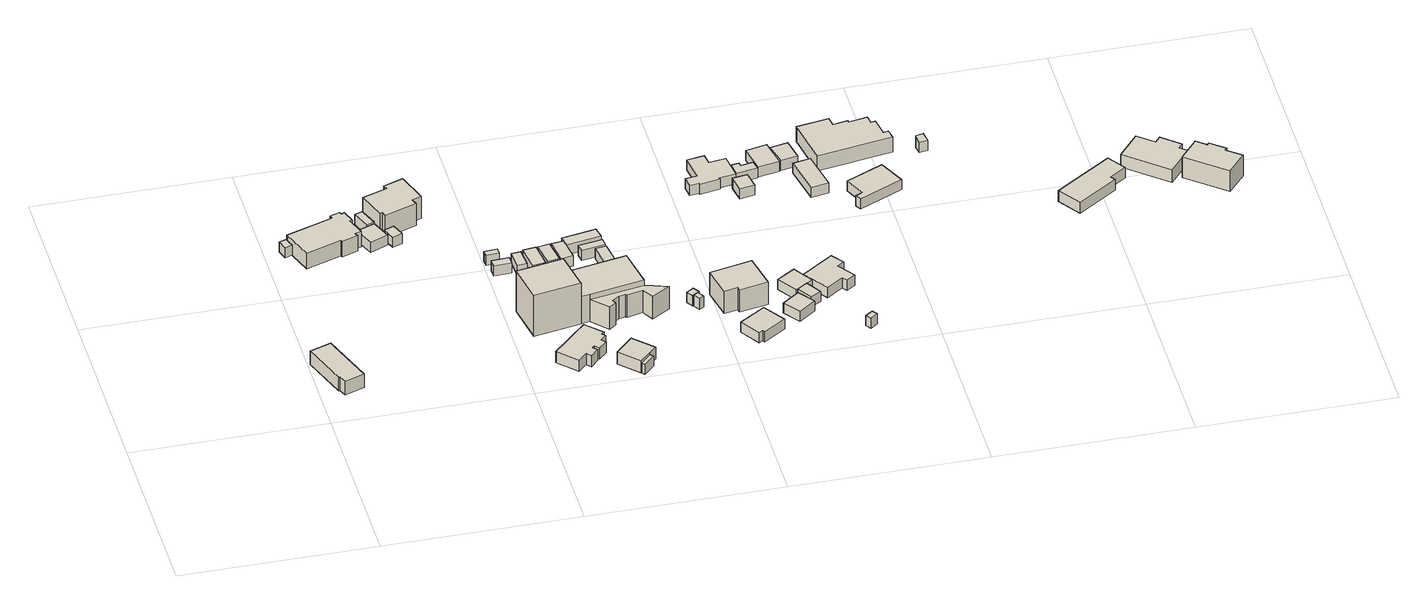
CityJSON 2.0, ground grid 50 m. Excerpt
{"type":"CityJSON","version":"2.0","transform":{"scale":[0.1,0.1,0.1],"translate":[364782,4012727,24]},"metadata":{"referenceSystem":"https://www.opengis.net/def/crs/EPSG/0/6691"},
"CityObjects":{
"building1":{"type":"Building","attributes":{"枝番":1,"usage":"411","measuredHeight":4.4,"BuildingDetails.prefecture":"10","BuildingDetails.city":"10207","BuildingDetails.surveyYear":2016},"geometry":[{"type":"Solid","lod":"1","boundaries":[[[[0,1,2,3,4,5]],[[4,6,7,5]],[[3,8,6,4]],[[2,9,8,3]],[[1,10,9,2]],[[0,11,10,1]],[[5,7,11,0]],[[6,8,9,10,11,7]]]]}]},
"building2":{"type":"Building","attributes":{"枝番":1,"measuredHeight":3.4,"BuildingDetails.prefecture":"10","BuildingDetails.city":"10207"},"geometry":[{"type":"Solid","lod":"1","boundaries":[[[[12,13,14,15]],[[14,16,17,15]],[[13,18,16,14]],[[12,19,18,13]],[[15,17,19,12]],[[16,18,19,17]]]]}]},
"building3":{"type":"Building","attributes":{"枝番":1,"usage":"411","measuredHeight":5.4,"BuildingDetails.prefecture":"10","BuildingDetails.city":"10207","BuildingDetails.surveyYear":2016},"geometry":[{"type":"Solid","lod":"1","boundaries":[[[[20,21,22,23,24,25,26,27,28,29,30,31,32,33]],[[32,34,35,33]],[[31,36,34,32]],[[30,37,36,31]],[[29,38,37,30]],[[28,39,38,29]],[[27,40,39,28]],[[26,41,40,27]],[[25,42,41,26]],[[24,43,42,25]],[[23,44,43,24]],[[22,45,44,23]],[[21,46,45,22]],[[20,47,46,21]],[[33,35,47,20]],[[34,36,37,38,39,40,41,42,43,44,45,46,47,35]]]]}]},
"building4":{"type":"Building","attributes":{"枝番":1,"usage":"411","measuredHeight":3.9,"BuildingDetails.prefecture":"10","BuildingDetails.city":"10207","BuildingDetails.surveyYear":2016},"geometry":[{"type":"Solid","lod":"1","boundaries":[[[[48,49,50,51]],[[50,52,53,51]],[[49,54,52,50]],[[48,55,54,49]],[[51,53,55,48]],[[52,54,55,53]]]]}]},
"building5":{"type":"Building","attributes":{"枝番":1,"usage":"411","measuredHeight":5.7,"BuildingDetails.prefecture":"10","BuildingDetails.city":"10207","BuildingDetails.surveyYear":2016},"geometry":[{"type":"Solid","lod":"1","boundaries":[[[[56,57,58,59]],[[58,60,61,59]],[[57,62,60,58]],[[56,63,62,57]],[[59,61,63,56]],[[60,62,63,61]]]]}]},
"building6":{"type":"Building","attributes":{"枝番":1,"usage":"411","BuildingDetails.prefecture":"10","BuildingDetails.city":"10207","BuildingDetails.surveyYear":2016},"geometry":[{"type":"Solid","lod":"1","boundaries":[[[[64,65,66,67]],[[66,68,69,67]],[[65,70,68,66]],[[64,71,70,65]],[[67,69,71,64]],[[68,70,71,69]]]]}]},
"building7":{"type":"Building","attributes":{"枝番":1,"usage":"411","measuredHeight":7.6,"BuildingDetails.prefecture":"10","BuildingDetails.city":"10207","BuildingDetails.surveyYear":2016},"geometry":[{"type":"Solid","lod":"1","boundaries":[[[[72,73,74,75,76,77,78,79,80,81]],[[80,82,83,81]],[[79,84,82,80]],[[78,85,84,79]],[[77,86,85,78]],[[76,87,86,77]],[[75,88,87,76]],[[74,89,88,75]],[[73,90,89,74]],[[72,91,90,73]],[[81,83,91,72]],[[82,84,85,86,87,88,89,90,91,83]]]]}]},
"building8":{"type":"Building","attributes":{"枝番":1,"usage":"411","measuredHeight":3.6,"BuildingDetails.prefecture":"10","BuildingDetails.city":"10207","BuildingDetails.surveyYear":2016},"geometry":[{"type":"Solid","lod":"1","boundaries":[[[[92,93,94,95,96,97,98,99,100,101,102,103,104,105]],[[104,106,107,105]],[[103,108,106,104]],[[102,109,108,103]],[[101,110,109,102]],[[100,111,110,101]],[[99,112,111,100]],[[98,113,112,99]],[[97,114,113,98]],[[96,115,114,97]],[[95,116,115,96]],[[94,117,116,95]],[[93,118,117,94]],[[92,119,118,93]],[[105,107,119,92]],[[106,108,109,110,111,112,113,114,115,116,117,118,119,107]]]]}]},
"building9":{"type":"Building","attributes":{"枝番":1,"BuildingDetails.prefecture":"10","BuildingDetails.city":"10207"},"geometry":[{"type":"Solid","lod":"1","boundaries":[[[[120,121,122,123]],[[122,124,125,123]],[[121,126,124,122]],[[120,127,126,121]],[[123,125,127,120]],[[124,126,127,125]]]]}]},
"building10":{"type":"Building","attributes":{"枝番":1,"BuildingDetails.prefecture":"10","BuildingDetails.city":"10207"},"geometry":[{"type":"Solid","lod":"1","boundaries":[[[[128,129,130,131]],[[130,132,133,131]],[[129,134,132,130]],[[128,135,134,129]],[[131,133,135,128]],[[132,134,135,133]]]]}]},
"building11":{"type":"Building","attributes":{"枝番":1,"measuredHeight":13,"BuildingDetails.prefecture":"10","BuildingDetails.city":"10207"},"geometry":[{"type":"Solid","lod":"1","boundaries":[[[[136,137,138,139,140]],[[139,141,142,140]],[[138,143,141,139]],[[137,144,143,138]],[[136,145,144,137]],[[140,142,145,136]],[[141,143,144,145,142]]]]}]},
"building12":{"type":"Building","attributes":{"枝番":1,"BuildingDetails.prefecture":"10","BuildingDetails.city":"10207"},"geometry":[{"type":"Solid","lod":"1","boundaries":[[[[146,147,148,149]],[[148,150,151,149]],[[147,152,150,148]],[[146,153,152,147]],[[149,151,153,146]],[[150,152,153,151]]]]}]},
"building13":{"type":"Building","attributes":{"枝番":1,"BuildingDetails.prefecture":"10","BuildingDetails.city":"10207"},"geometry":[{"type":"Solid","lod":"1","boundaries":[[[[154,155,156,157]],[[156,158,159,157]],[[155,160,158,156]],[[154,161,160,155]],[[157,159,161,154]],[[158,160,161,159]]]]}]},
"building14":{"type":"Building","attributes":{"枝番":1,"usage":"411","measuredHeight":3.9,"BuildingDetails.prefecture":"10","BuildingDetails.city":"10207","BuildingDetails.surveyYear":2016},"geometry":[{"type":"Solid","lod":"1","boundaries":[[[[162,163,164,165,166]],[[165,167,168,166]],[[164,169,167,165]],[[163,170,169,164]],[[162,171,170,163]],[[166,168,171,162]],[[167,169,170,171,168]]]]}]},
"building15":{"type":"Building","attributes":{"枝番":1,"BuildingDetails.prefecture":"10","BuildingDetails.city":"10207"},"geometry":[{"type":"Solid","lod":"1","boundaries":[[[[166,165,172,173]],[[172,174,175,173]],[[165,176,174,172]],[[166,177,176,165]],[[173,175,177,166]],[[174,176,177,175]]]]}]},
"building16":{"type":"Building","attributes":{"枝番":1,"BuildingDetails.prefecture":"10","BuildingDetails.city":"10207"},"geometry":[{"type":"Solid","lod":"1","boundaries":[[[[178,179,180,181]],[[180,182,183,181]],[[179,184,182,180]],[[178,185,184,179]],[[181,183,185,178]],[[182,184,185,183]]]]}]},
"building17":{"type":"Building","attributes":{"枝番":1,"usage":"441","measuredHeight":10.8,"BuildingDetails.prefecture":"10","BuildingDetails.city":"10207","BuildingDetails.surveyYear":2016},"geometry":[{"type":"Solid","lod":"1","boundaries":[[[[186,187,188,189,190]],[[189,191,192,190]],[[188,193,191,189]],[[187,194,193,188]],[[186,195,194,187]],[[190,192,195,186]],[[191,193,194,195,192]]]]}]},
"building18":{"type":"Building","attributes":{"枝番":1,"BuildingDetails.prefecture":"10","BuildingDetails.city":"10207"},"geometry":[{"type":"Solid","lod":"1","boundaries":[[[[196,197,198,199]],[[198,200,201,199]],[[197,202,200,198]],[[196,203,202,197]],[[199,201,203,196]],[[200,202,203,201]]]]}]},
"building19":{"type":"Building","attributes":{"枝番":1,"measuredHeight":9.7,"BuildingDetails.prefecture":"10","BuildingDetails.city":"10207"},"geometry":[{"type":"Solid","lod":"1","boundaries":[[[[189,188,204,205,206,207,208,209,210,211,212]],[[211,213,214,212]],[[210,215,213,211]],[[209,216,215,210]],[[208,217,216,209]],[[207,218,217,208]],[[206,219,218,207]],[[205,220,219,206]],[[204,221,220,205]],[[188,222,221,204]],[[189,223,222,188]],[[212,214,223,189]],[[213,215,216,217,218,219,220,221,222,223,214]]]]}]},
"building20":{"type":"Building","attributes":{"枝番":1,"BuildingDetails.prefecture":"10","BuildingDetails.city":"10207"},"geometry":[{"type":"Solid","lod":"1","boundaries":[[[[224,225,226,227]],[[226,228,229,227]],[[225,230,228,226]],[[224,231,230,225]],[[227,229,231,224]],[[228,230,231,229]]]]}]},
"building21":{"type":"Building","attributes":{"枝番":1,"BuildingDetails.prefecture":"10","BuildingDetails.city":"10207"},"geometry":[{"type":"Solid","lod":"1","boundaries":[[[[232,233,234,235]],[[234,236,237,235]],[[233,238,236,234]],[[232,239,238,233]],[[235,237,239,232]],[[236,238,239,237]]]]}]},
"building22":{"type":"Building","attributes":{"枝番":1,"BuildingDetails.prefecture":"10","BuildingDetails.city":"10207"},"geometry":[{"type":"Solid","lod":"1","boundaries":[[[[240,241,242,243]],[[242,244,245,243]],[[241,246,244,242]],[[240,247,246,241]],[[243,245,247,240]],[[244,246,247,245]]]]}]},
"building23":{"type":"Building","attributes":{"枝番":1,"usage":"411","measuredHeight":6.4,"BuildingDetails.prefecture":"10","BuildingDetails.city":"10207","BuildingDetails.surveyYear":2016},"geometry":[{"type":"Solid","lod":"1","boundaries":[[[[248,249,250,251]],[[250,252,253,251]],[[249,254,252,250]],[[248,255,254,249]],[[251,253,255,248]],[[252,254,255,253]]]]}]},
"building24":{"type":"Building","attributes":{"枝番":1,"measuredHeight":7.6,"BuildingDetails.prefecture":"10","BuildingDetails.city":"10207"},"geometry":[{"type":"Solid","lod":"1","boundaries":[[[[256,257,258,259]],[[258,260,261,259]],[[257,262,260,258]],[[256,263,262,257]],[[259,261,263,256]],[[260,262,263,261]]]]}]},
"building25":{"type":"Building","attributes":{"枝番":1,"usage":"411","measuredHeight":4.3,"BuildingDetails.prefecture":"10","BuildingDetails.city":"10207","BuildingDetails.surveyYear":2016},"geometry":[{"type":"Solid","lod":"1","boundaries":[[[[264,265,266,267,268,269]],[[268,270,271,269]],[[267,272,270,268]],[[266,273,272,267]],[[265,274,273,266]],[[264,275,274,265]],[[269,271,275,264]],[[270,272,273,274,275,271]]]]}]},
"building26":{"type":"Building","attributes":{"枝番":1,"usage":"411","measuredHeight":7.9,"BuildingDetails.prefecture":"10","BuildingDetails.city":"10207","BuildingDetails.surveyYear":2016},"geometry":[{"type":"Solid","lod":"1","boundaries":[[[[276,277,278,279,280,281]],[[280,282,283,281]],[[279,284,282,280]],[[278,285,284,279]],[[277,286,285,278]],[[276,287,286,277]],[[281,283,287,276]],[[282,284,285,286,287,283]]]]}]},
"building27":{"type":"Building","attributes":{"枝番":1,"usage":"411","BuildingDetails.prefecture":"10","BuildingDetails.city":"10207","BuildingDetails.surveyYear":2016},"geometry":[{"type":"Solid","lod":"1","boundaries":[[[[288,289,290,291]],[[290,292,293,291]],[[289,294,292,290]],[[288,295,294,289]],[[291,293,295,288]],[[292,294,295,293]]]]}]},
"building28":{"type":"Building","attributes":{"枝番":1,"usage":"411","measuredHeight":3.6,"BuildingDetails.prefecture":"10","BuildingDetails.city":"10207","BuildingDetails.surveyYear":2016},"geometry":[{"type":"Solid","lod":"1","boundaries":[[[[296,297,298,299,300]],[[299,301,302,300]],[[298,303,301,299]],[[297,304,303,298]],[[296,305,304,297]],[[300,302,305,296]],[[301,303,304,305,302]]]]}]},
"building29":{"type":"Building","attributes":{"枝番":1,"BuildingDetails.prefecture":"10","BuildingDetails.city":"10207"},"geometry":[{"type":"Solid","lod":"1","boundaries":[[[[306,307,308,309]],[[308,310,311,309]],[[307,312,310,308]],[[306,313,312,307]],[[309,311,313,306]],[[310,312,313,311]]]]}]},
"building30":{"type":"Building","attributes":{"枝番":1,"usage":"411","BuildingDetails.prefecture":"10","BuildingDetails.city":"10207","BuildingDetails.surveyYear":2016},"geometry":[{"type":"Solid","lod":"1","boundaries":[[[[314,315,316,317,318,319,320,321,322,323,324,325]],[[324,326,327,325]],[[323,328,326,324]],[[322,329,328,323]],[[321,330,329,322]],[[320,331,330,321]],[[319,332,331,320]],[[318,333,332,319]],[[317,334,333,318]],[[316,335,334,317]],[[315,336,335,316]],[[314,337,336,315]],[[325,327,337,314]],[[326,328,329,330,331,332,333,334,335,336,337,327]]]]}]},
"building31":{"type":"Building","attributes":{"枝番":1,"usage":"411","measuredHeight":4.1,"BuildingDetails.prefecture":"10","BuildingDetails.city":"10207","BuildingDetails.surveyYear":2016},"geometry":[{"type":"Solid","lod":"1","boundaries":[[[[338,339,340,341,342,343,344,345]],[[344,346,347,345]],[[343,348,346,344]],[[342,349,348,343]],[[341,350,349,342]],[[340,351,350,341]],[[339,352,351,340]],[[338,353,352,339]],[[345,347,353,338]],[[346,348,349,350,351,352,353,347]]]]}]},
"building32":{"type":"Building","attributes":{"枝番":1,"BuildingDetails.prefecture":"10","BuildingDetails.city":"10207"},"geometry":[{"type":"Solid","lod":"1","boundaries":[[[[354,355,356,357]],[[356,358,359,357]],[[355,360,358,356]],[[354,361,360,355]],[[357,359,361,354]],[[358,360,361,359]]]]}]},
"building33":{"type":"Building","attributes":{"枝番":1,"BuildingDetails.prefecture":"10","BuildingDetails.city":"10207"},"geometry":[{"type":"Solid","lod":"1","boundaries":[[[[362,363,364,365]],[[364,366,367,365]],[[363,368,366,364]],[[362,369,368,363]],[[365,367,369,362]],[[366,368,369,367]]]]}]},
"building34":{"type":"Building","attributes":{"枝番":1,"BuildingDetails.prefecture":"10","BuildingDetails.city":"10207"},"geometry":[{"type":"Solid","lod":"1","boundaries":[[[[370,371,372,373,374,375]],[[374,376,377,375]],[[373,378,376,374]],[[372,379,378,373]],[[371,380,379,372]],[[370,381,380,371]],[[375,377,381,370]],[[376,378,379,380,381,377]]]]}]},
"building35":{"type":"Building","attributes":{"枝番":1,"usage":"411","BuildingDetails.prefecture":"10","BuildingDetails.city":"10207","BuildingDetails.surveyYear":2016},"geometry":[{"type":"Solid","lod":"1","boundaries":[[[[382,383,384,385]],[[384,386,387,385]],[[383,388,386,384]],[[382,389,388,383]],[[385,387,389,382]],[[386,388,389,387]]]]}]},
"building36":{"type":"Building","attributes":{"枝番":1,"usage":"411","measuredHeight":5.5,"BuildingDetails.prefecture":"10","BuildingDetails.city":"10207","BuildingDetails.surveyYear":2016},"geometry":[{"type":"Solid","lod":"1","boundaries":[[[[390,391,392,393]],[[392,394,395,393]],[[391,396,394,392]],[[390,397,396,391]],[[393,395,397,390]],[[394,396,397,395]]]]}]},
"building37":{"type":"Building","attributes":{"枝番":1,"usage":"411","measuredHeight":3.9,"BuildingDetails.prefecture":"10","BuildingDetails.city":"10207","BuildingDetails.surveyYear":2016},"geometry":[{"type":"Solid","lod":"1","boundaries":[[[[398,399,400,401]],[[400,402,403,401]],[[399,404,402,400]],[[398,405,404,399]],[[401,403,405,398]],[[402,404,405,403]]]]}]},
"building38":{"type":"Building","attributes":{"枝番":1,"usage":"411","measuredHeight":3.3,"BuildingDetails.prefecture":"10","BuildingDetails.city":"10207","BuildingDetails.surveyYear":2016},"geometry":[{"type":"Solid","lod":"1","boundaries":[[[[406,407,408,409,410,411]],[[410,412,413,411]],[[409,414,412,410]],[[408,415,414,409]],[[407,416,415,408]],[[406,417,416,407]],[[411,413,417,406]],[[412,414,415,416,417,413]]]]}]},
"building39":{"type":"Building","attributes":{"枝番":1,"usage":"411","measuredHeight":5.7,"BuildingDetails.prefecture":"10","BuildingDetails.city":"10207","BuildingDetails.surveyYear":2016},"geometry":[{"type":"Solid","lod":"1","boundaries":[[[[418,419,420,421,422,423,424,425,426,427,428,429]],[[428,430,431,429]],[[427,432,430,428]],[[426,433,432,427]],[[425,434,433,426]],[[424,435,434,425]],[[423,436,435,424]],[[422,437,436,423]],[[421,438,437,422]],[[420,439,438,421]],[[419,440,439,420]],[[418,441,440,419]],[[429,431,441,418]],[[430,432,433,434,435,436,437,438,439,440,441,431]]]]}]},
"building40":{"type":"Building","attributes":{"枝番":1,"BuildingDetails.prefecture":"10","BuildingDetails.city":"10207"},"geometry":[{"type":"Solid","lod":"1","boundaries":[[[[442,443,444,445,446]],[[445,447,448,446]],[[444,449,447,445]],[[443,450,449,444]],[[442,451,450,443]],[[446,448,451,442]],[[447,449,450,451,448]]]]}]},
"building41":{"type":"Building","attributes":{"枝番":1,"usage":"411","measuredHeight":4,"BuildingDetails.prefecture":"10","BuildingDetails.city":"10207","BuildingDetails.surveyYear":2016},"geometry":[{"type":"Solid","lod":"1","boundaries":[[[[452,453,454,455,456,457]],[[456,458,459,457]],[[455,460,458,456]],[[454,461,460,455]],[[453,462,461,454]],[[452,463,462,453]],[[457,459,463,452]],[[458,460,461,462,463,459]]]]}]},
"building42":{"type":"Building","attributes":{"枝番":1,"usage":"411","measuredHeight":5.3,"BuildingDetails.prefecture":"10","BuildingDetails.city":"10207","BuildingDetails.surveyYear":2016},"geometry":[{"type":"Solid","lod":"1","boundaries":[[[[464,465,466,467,468,469,470,471]],[[470,472,473,471]],[[469,474,472,470]],[[468,475,474,469]],[[467,476,475,468]],[[466,477,476,467]],[[465,478,477,466]],[[464,479,478,465]],[[471,473,479,464]],[[472,474,475,476,477,478,479,473]]]]}]},
"building43":{"type":"Building","attributes":{"枝番":1,"usage":"411","measuredHeight":7.4,"BuildingDetails.prefecture":"10","BuildingDetails.city":"10207","BuildingDetails.surveyYear":2016},"geometry":[{"type":"Solid","lod":"1","boundaries":[[[[480,481,482,483,484,485,486,487]],[[486,488,489,487]],[[485,490,488,486]],[[484,491,490,485]],[[483,492,491,484]],[[482,493,492,483]],[[481,494,493,482]],[[480,495,494,481]],[[487,489,495,480]],[[488,490,491,492,493,494,495,489]]]]}]}
},
"vertices":[
[51,121,4],[48,120,4],[6,237,4],[61,256,4],[110,119,4],[59,100,4],[110,119,44],[59,100,44],[61,256,44],[6,237,44],[48,120,44],[51,121,44],
[34,666,20],[52,672,20],[61,647,20],[43,640,20],[61,647,50],[43,640,50],[52,672,50],[34,666,50],
[54,670,18],[175,711,18],[172,720,18],[197,728,18],[200,721,18],[208,724,18],[219,691,18],[213,689,18],[230,642,18],[214,637,18],[217,628,18],[176,614,18],[174,619,18],[83,588,18],[174,619,64],[83,588,64],[176,614,64],[217,628,64],[214,637,64],[230,642,64],[213,689,64],[219,691,64],[208,724,64],[200,721,64],[197,728,64],[172,720,64],[175,711,64],[54,670,64],
[225,669,17],[272,687,17],[293,635,17],[246,616,17],[293,635,47],[246,616,47],[272,687,47],[225,669,47],
[234,728,21],[254,735,21],[272,688,21],[252,680,21],[272,688,51],[252,680,51],[254,735,51],[234,728,51],
[290,657,17],[315,667,17],[328,633,17],[303,624,17],[328,633,47],[303,624,47],[315,667,47],[290,657,47],
[289,677,19],[282,674,19],[258,745,19],[322,767,19],[318,778,19],[368,795,19],[395,716,19],[370,708,19],[376,692,19],[294,664,19],[376,692,85],[294,664,85],[370,708,85],[395,716,85],[368,795,85],[318,778,85],[322,767,85],[258,745,85],[282,674,85],[289,677,85],
[576,100,9],[666,189,9],[706,148,9],[699,142,9],[707,134,9],[692,120,9],[702,109,9],[681,89,9],[670,100,9],[665,95,9],[675,84,9],[655,64,9],[645,75,9],[622,53,9],[645,75,42],[622,53,42],[655,64,42],[675,84,42],[665,95,42],[670,100,42],[681,89,42],[702,109,42],[692,120,42],[707,134,42],[699,142,42],[706,148,42],[666,189,42],[576,100,42],
[504,532,7],[537,534,7],[538,517,7],[505,515,7],[538,517,37],[505,515,37],[537,534,37],[504,532,37],
[512,491,8],[556,493,8],[557,471,8],[513,469,8],[557,471,38],[513,469,38],[556,493,38],[512,491,38],
[532,319,8],[652,340,8],[670,237,8],[671,236,8],[550,215,8],[671,236,130],[550,215,130],[670,237,130],[652,340,130],[532,319,130],
[565,507,8],[588,509,8],[592,459,8],[568,458,8],[592,459,38],[568,458,38],[588,509,38],[565,507,38],
[595,514,8],[628,518,8],[636,453,8],[604,449,8],[636,453,38],[604,449,38],[628,518,38],[595,514,38],
[717,62,8],[763,108,8],[811,60,8],[792,41,8],[765,14,8],[792,41,43],[765,14,43],[811,60,43],[763,108,43],[717,62,43],
[800,34,8],[773,6,8],[800,34,38],[773,6,38],[792,41,38],[765,14,38],
[632,518,8],[662,523,8],[672,460,8],[642,456,8],[672,460,38],[642,456,38],[662,523,38],[632,518,38],
[652,340,7],[814,369,7],[832,265,7],[693,241,7],[670,237,7],[693,241,89],[670,237,89],[832,265,89],[814,369,89],[652,340,89],
[667,524,7],[698,528,7],[707,465,7],[676,460,7],[707,465,37],[676,460,37],[698,528,37],[667,524,37],
[889,246,7],[842,216,7],[824,246,7],[784,236,7],[780,240,7],[763,236,7],[745,224,7],[750,213,7],[732,200,7],[750,213,74],[732,200,74],[745,224,74],[763,236,74],[780,240,74],[784,236,74],[824,246,74],[842,216,74],[889,246,74],[832,265,74],[693,241,74],
[697,541,6],[784,556,6],[790,527,6],[702,511,6],[790,527,36],[702,511,36],[784,556,36],[697,541,36],
[728,502,7],[789,512,7],[792,491,7],[731,481,7],[792,491,37],[731,481,37],[789,512,37],[728,502,37],
[764,481,7],[792,485,7],[800,430,7],[772,426,7],[800,430,37],[772,426,37],[792,485,37],[764,481,37],
[935,260,8],[954,272,8],[965,255,8],[946,243,8],[965,255,38],[946,243,38],[954,272,38],[935,260,38],
[947,239,10],[960,247,10],[970,230,10],[958,222,10],[970,230,43],[958,222,43],[960,247,43],[947,239,43],
[1033,116,7],[1100,160,7],[1138,103,7],[1080,65,7],[1076,71,7],[1066,65,7],[1076,71,37],[1066,65,37],[1080,65,37],[1138,103,37],[1100,160,37],[1033,116,37],
[1048,206,5],[1013,199,5],[997,280,5],[1105,302,5],[1123,210,5],[1050,196,5],[1123,210,72],[1050,196,72],[1105,302,72],[997,280,72],[1013,199,72],[1048,206,72],
[1150,166,7],[1194,198,7],[1225,156,7],[1181,123,7],[1225,156,37],[1181,123,37],[1194,198,37],[1150,166,37],
[1191,212,6],[1159,261,6],[1206,291,6],[1239,240,6],[1192,210,6],[1239,240,36],[1192,210,36],[1206,291,36],[1159,261,36],[1191,212,36],
[1196,212,7],[1222,229,7],[1247,190,7],[1220,173,7],[1247,190,37],[1220,173,37],[1222,229,37],[1196,212,37],
[1038,699,7],[1068,703,7],[1059,770,7],[1103,776,7],[1107,748,7],[1151,754,7],[1160,689,7],[1117,683,7],[1118,677,7],[1066,669,7],[1066,673,7],[1042,670,7],[1066,673,37],[1042,670,37],[1066,669,37],[1118,677,37],[1117,683,37],[1160,689,37],[1151,754,37],[1107,748,37],[1103,776,37],[1059,770,37],[1068,703,37],[1038,699,37],
[1223,266,5],[1305,323,5],[1328,291,5],[1311,279,5],[1342,235,5],[1319,219,5],[1310,231,5],[1268,202,5],[1310,231,36],[1268,202,36],[1319,219,36],[1342,235,36],[1311,279,36],[1328,291,36],[1305,323,36],[1223,266,36],
[1329,71,7],[1348,85,7],[1358,72,7],[1339,58,7],[1358,72,37],[1339,58,37],[1348,85,37],[1329,71,37],
[1148,675,6],[1186,681,6],[1193,637,6],[1155,630,6],[1193,637,36],[1155,630,36],[1186,681,36],[1148,675,36],
[1155,724,8],[1176,727,8],[1178,717,8],[1210,723,8],[1215,698,8],[1160,688,8],[1215,698,38],[1160,688,38],[1210,723,38],[1178,717,38],[1176,727,38],[1155,724,38],
[1204,772,8],[1258,783,8],[1272,711,8],[1218,701,8],[1272,711,38],[1218,701,38],[1258,783,38],[1204,772,38],
[1264,770,8],[1308,778,8],[1319,722,8],[1275,713,8],[1319,722,38],[1275,713,38],[1308,778,38],[1264,770,38],
[1302,699,6],[1347,708,6],[1367,603,6],[1322,595,6],[1367,603,36],[1322,595,36],[1347,708,36],[1302,699,36],
[1418,540,5],[1436,549,5],[1412,602,5],[1507,645,5],[1539,576,5],[1426,524,5],[1539,576,35],[1426,524,35],[1507,645,35],[1412,602,35],[1436,549,35],[1418,540,35],
[1338,812,11],[1420,825,11],[1424,800,11],[1462,806,11],[1463,801,11],[1511,809,11],[1514,787,11],[1526,789,11],[1534,741,11],[1547,744,11],[1551,718,11],[1359,687,11],[1551,718,56],[1359,687,56],[1547,744,56],[1534,741,56],[1526,789,56],[1514,787,56],[1511,809,56],[1463,801,56],[1462,806,56],[1424,800,56],[1420,825,56],[1338,812,56],
[1609,725,10],[1612,732,10],[1630,735,10],[1635,706,10],[1613,703,10],[1635,706,40],[1613,703,40],[1630,735,40],[1612,732,40],[1609,725,40],
[1891,441,7],[2036,539,7],[2067,493,7],[2025,464,7],[2033,452,7],[1930,383,7],[2033,452,39],[1930,383,39],[2025,464,39],[2067,493,39],[2036,539,39],[1891,441,39],
[2067,536,8],[2119,599,8],[2160,565,8],[2173,581,8],[2219,542,8],[2209,529,8],[2227,514,8],[2172,448,8],[2227,514,46],[2172,448,46],[2209,529,46],[2219,542,46],[2173,581,46],[2160,565,46],[2119,599,46],[2067,536,46],
[2199,460,9],[2244,514,9],[2269,493,9],[2274,499,9],[2310,469,9],[2305,463,9],[2342,433,9],[2298,380,9],[2342,433,71],[2298,380,71],[2305,463,71],[2310,469,71],[2274,499,71],[2269,493,71],[2244,514,71],[2199,460,71]
]}
